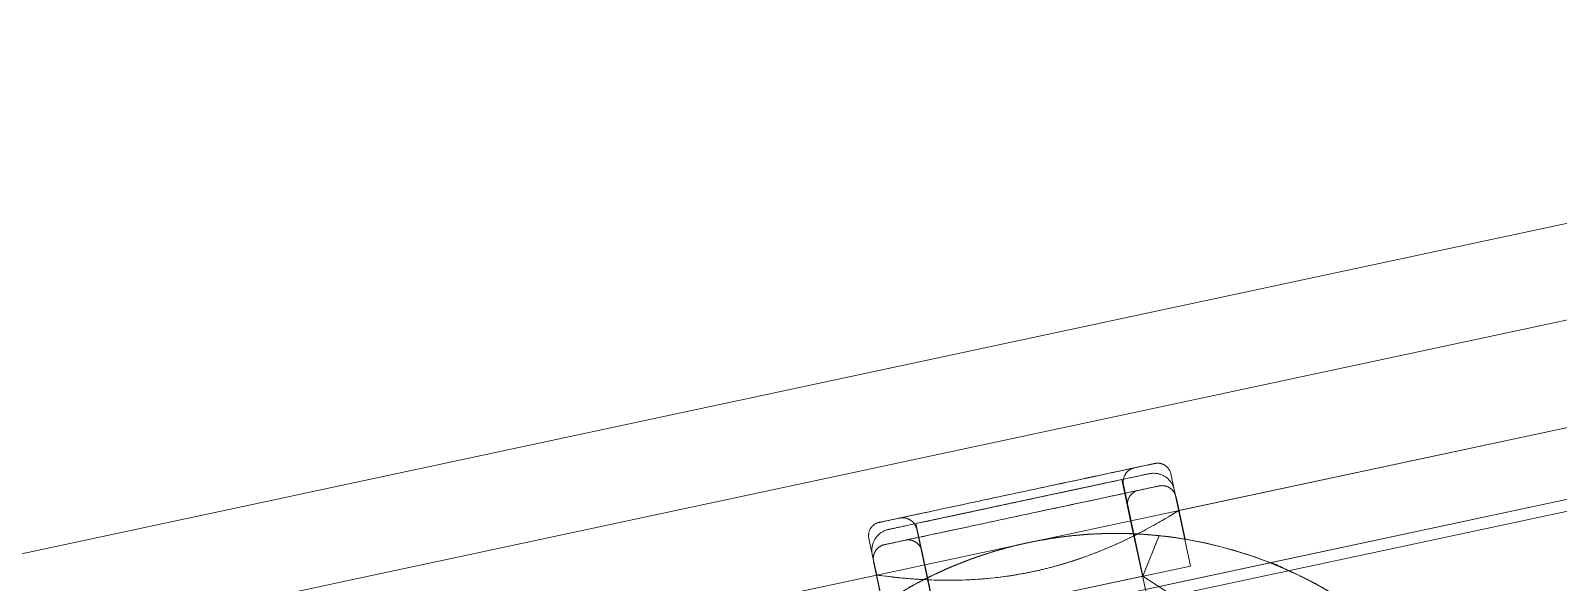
# Model space of a CAD drawing. Header units: metres. Extents: x 1753726 to 1755216, y 5920592 to 5921703.
# Drawn here: x 1754606.5206 to 1754606.6295, y 5921261.7801 to 5921261.8195 of the extents above; entities that cross this region are included whole.
import ezdxf

# ---------------------------------------------------------------- set-up
doc = ezdxf.new("R2010")
doc.units = ezdxf.units.M
for name, color, linetype, lineweight in [('A-FLOR-____-OTLN', 9, 'Continuous', 9), ('A-FLOR-HRAL-OTLN', 2, 'Continuous', 9), ('A-WALL-____-OTLN', 2, 'Continuous', 9), ('S-BEAM-____-OTLN', 7, 'Continuous', 9), ('S-FNDN-____-OTLN', 7, 'Continuous', 9)]:
    doc.layers.add(name, color=color, linetype=linetype, lineweight=lineweight)

# ---------------------------------------------------------------- blocks, each defined once
blk = doc.blocks.new('308492-ARUP-STTW-MOD-0400_rvt-1-X-ARUP-GL-HERNE_BAY_ALIGNMENT')
at = {"layer": 'A-FLOR-____-OTLN'}
blk.add_arc((1754604.81699, 5921261.34137), 3.35, 0, 180, dxfattribs=at)
blk.add_arc((1754604.81699, 5921261.34137), 3.35, 0, 180, dxfattribs=at)
at = {"layer": 'S-BEAM-____-OTLN'}
for radius in [3.38, 3.38, 3.08, 3.08]:
    blk.add_arc((1754604.81699, 5921261.34137), radius, 0, 180, dxfattribs=at)
at = {"layer": 'S-FNDN-____-OTLN'}
for radius, start, end in [(4.2, 8.24932, 188.24932), (4.2, 8.24932, 188.24932), (3.2, 8.24932, 188.24932), (3.2, 8.24932, 188.24932), (4.2, 188.24932, 8.24932), (4.2, 188.24932, 8.24932), (3.2, 188.24932, 8.24932), (3.2, 188.24932, 8.24932)]:
    blk.add_arc((1754604.81699, 5921261.34137), radius, start, end, dxfattribs=at)
blk = doc.blocks.new('MH04 BENCHING - MH04 BENCHING-4536281-X-ARUP-GL-HERNE_BAY_ALIGNMENT')
at = {"layer": 'A-FLOR-____-OTLN'}
blk.add_arc((170.13221, 144.83201), 2.25, 0, 180, dxfattribs=at)
blk.add_open_spline([(171.87555, 146.25442), (171.87829, 146.25107), (171.88436, 146.24358), (171.89896, 146.22533), (171.92142, 146.19656), (171.954, 146.1529), (172.0033, 146.08302), (172.07287, 145.97476), (172.1506, 145.83087), (172.21559, 145.6857), (172.26672, 145.54878), (172.30292, 145.42786), (172.32715, 145.32868), (172.33758, 145.27867), (172.34236, 145.25358)], degree=3, knots=[0, 0, 0, 0, 0.037037, 0.074074, 0.148148, 0.222222, 0.296296, 0.444444, 0.592593, 0.694444, 0.796296, 0.898148, 0.949074, 1, 1, 1, 1], dxfattribs=at)
blk = doc.blocks.new('Railing - CB10-TopMount-4761680-X-ARUP-GL-HERNE_BAY_ALIGNMENT')
at = {"layer": 'A-FLOR-HRAL-OTLN'}
for p, q in [((0.0375, -0.063), (0.0375, 0.063)), ((0.0375, 0.063), (0.0375, -0.063)), ((0.03, 0.011), (0.03, 0.0515)), ((0.03, -0.04199), (0.03, 0.04199)), ((0.03267, 0.011), (0.02595, 0.011)), ((0.03267, 0.011), (0.02595, 0.011)), ((0.03098, 0.01102), (0.02791, 0.01102)), ((0.0315, 0.011), (0.03, 0.011)), ((0.02905, 0.0075), (0.02385, 0.0075)), ((0.03, 0.0075), (0.025, 0.0075)), ((0.0326, 0.00753), (0.02595, 0.00753)), ((0.0326, 0.00753), (0.02595, 0.00753)), ((0.03101, 0.0075), (0.02905, 0.0075)), ((0.033, 0.0075), (0.03, 0.0075)), ((0.033, -0.0075), (0.033, 0.0075)), ((0.033, -0.0075), (0.033, 0.0075)), ((0.025, 0), (0.025, -0.01658)), ((0.02595, 0), (0.02595, -0.00753)), ((0.02595, 0), (0.02595, -0.011)), ((0.02595, 0), (0.02595, -0.00753)), ((0.02595, 0), (0.02595, -0.011)), ((0.02595, 0), (0.02595, -0.00752)), ((0.02595, 0), (0.02595, -0.00752)), ((0.02263, -0.01084), (0.02595, -0.00752)), ((0.02263, -0.01084), (0.02595, -0.00752)), ((0.02385, -0.0075), (0.02905, -0.0075)), ((0.025, -0.0075), (0.03, -0.0075)), ((0.025, -0.055), (0.025, -0.0075)), ((0.02595, -0.00752), (0.02854, -0.00927)), ((0.02595, -0.00752), (0.02854, -0.00927)), ((0.02595, -0.00753), (0.0326, -0.00753)), ((0.02595, -0.00753), (0.0326, -0.00753)), ((0.02905, -0.0075), (0.03101, -0.0075)), ((0.03, -0.0075), (0.033, -0.0075)), ((0.02595, -0.011), (0.03267, -0.011)), ((0.02595, -0.011), (0.03267, -0.011)), ((0.02791, -0.01102), (0.03098, -0.01102)), ((0.03, -0.0515), (0.03, -0.011)), ((0.03, -0.011), (0.0315, -0.011)), ((0.025, -0.04199), (0.025, -0.01658))]:
    blk.add_line(p, q, dxfattribs=at)
at = {"layer": 'A-FLOR-HRAL-OTLN', "flags": 128}
for points in [[(0.02234, -0.02002), (0.02312, -0.01911), (0.02387, -0.01817), (0.02458, -0.01721), (0.02524, -0.01621), (0.02587, -0.01519), (0.02646, -0.01414), (0.027, -0.01307), (0.0275, -0.01198), (0.02796, -0.01087), (0.02837, -0.00974), (0.02874, -0.0086), (0.02906, -0.00745), (0.02934, -0.00628), (0.02956, -0.0051), (0.02974, -0.00391), (0.02988, -0.00272), (0.02996, -0.00152), (0.03, -0.00032), (0.02999, 0.00088), (0.02993, 0.00207), (0.02982, 0.00327), (0.02967, 0.00446), (0.02946, 0.00564), (0.02922, 0.00682), (0.02892, 0.00798), (0.02858, 0.00913)], [(0.02234, -0.02002), (0.02312, -0.01911), (0.02387, -0.01817), (0.02458, -0.01721), (0.02524, -0.01621), (0.02587, -0.01519), (0.02646, -0.01414), (0.027, -0.01307), (0.0275, -0.01198), (0.02796, -0.01087), (0.02837, -0.00974), (0.02874, -0.0086), (0.02906, -0.00745), (0.02934, -0.00628), (0.02956, -0.0051), (0.02974, -0.00391), (0.02988, -0.00272), (0.02996, -0.00152), (0.03, -0.00032), (0.02999, 0.00088), (0.02993, 0.00207), (0.02982, 0.00327), (0.02967, 0.00446), (0.02946, 0.00564), (0.02922, 0.00682), (0.02892, 0.00798), (0.02858, 0.00913)], [(0.02874, 0.0086), (0.02906, 0.00745), (0.02934, 0.00628), (0.02956, 0.0051), (0.02974, 0.00391), (0.02988, 0.00272), (0.02996, 0.00152), (0.03, 0.00032), (0.02999, -0.00088), (0.02993, -0.00207), (0.02982, -0.00327), (0.02967, -0.00446), (0.02946, -0.00564), (0.02922, -0.00682), (0.02892, -0.00798), (0.02858, -0.00913), (0.02819, -0.01026), (0.02776, -0.01138), (0.02728, -0.01248), (0.02676, -0.01357), (0.02619, -0.01462), (0.02559, -0.01566), (0.02494, -0.01667), (0.02425, -0.01766), (0.02353, -0.01861), (0.02277, -0.01954)], [(0.03098, 0.01102), (0.03102, 0.01102), (0.03106, 0.01101), (0.0311, 0.01101), (0.03114, 0.011), (0.03118, 0.011), (0.03122, 0.01099), (0.03126, 0.01098), (0.0313, 0.01096), (0.03134, 0.01095), (0.03138, 0.01094), (0.03141, 0.01092), (0.03145, 0.0109), (0.03149, 0.01088), (0.03152, 0.01086), (0.03156, 0.01084), (0.03159, 0.01081), (0.03162, 0.01079), (0.03165, 0.01076), (0.03168, 0.01074), (0.03171, 0.01071), (0.03174, 0.01068), (0.03177, 0.01065), (0.03179, 0.01061), (0.03182, 0.01058), (0.03184, 0.01055), (0.03186, 0.01051), (0.03188, 0.01048), (0.0319, 0.01044), (0.03192, 0.0104), (0.03193, 0.01037), (0.03194, 0.01033), (0.03196, 0.01029), (0.03197, 0.01025), (0.03198, 0.01021), (0.03199, 0.01017), (0.03199, 0.01013), (0.032, 0.01009), (0.032, 0.01005), (0.032, 0.01001)], [(0.0315, 0.011), (0.03156, 0.011), (0.03162, 0.011), (0.03168, 0.01099), (0.03174, 0.01098), (0.0318, 0.01097), (0.03185, 0.01096), (0.03191, 0.01094), (0.03197, 0.01092), (0.03203, 0.0109), (0.03208, 0.01088), (0.03214, 0.01086), (0.03219, 0.01083), (0.03224, 0.0108), (0.03229, 0.01077), (0.03234, 0.01074), (0.03239, 0.0107), (0.03244, 0.01067), (0.03249, 0.01063), (0.03253, 0.01059), (0.03257, 0.01055), (0.03261, 0.0105), (0.03265, 0.01046), (0.03269, 0.01041), (0.03272, 0.01036), (0.03276, 0.01031), (0.03279, 0.01026), (0.03282, 0.01021), (0.03285, 0.01016), (0.03287, 0.0101), (0.03289, 0.01005), (0.03291, 0.00999), (0.03293, 0.00993), (0.03295, 0.00988), (0.03296, 0.00982), (0.03297, 0.00976), (0.03298, 0.0097), (0.03299, 0.00964), (0.03299, 0.00958), (0.033, 0.00952), (0.033, 0.0095)], [(0.03267, 0.011), (0.03271, 0.011), (0.03275, 0.011), (0.03279, 0.01099), (0.03282, 0.01099), (0.03286, 0.01098), (0.0329, 0.01097), (0.03294, 0.01096), (0.03297, 0.01095), (0.03301, 0.01094), (0.03305, 0.01092), (0.03308, 0.01091), (0.03312, 0.01089), (0.03315, 0.01087), (0.03318, 0.01085), (0.03321, 0.01083), (0.03325, 0.01081), (0.03328, 0.01079), (0.03331, 0.01076), (0.03333, 0.01073), (0.03336, 0.01071), (0.03339, 0.01068), (0.03341, 0.01065), (0.03344, 0.01062), (0.03346, 0.01059), (0.03348, 0.01056), (0.0335, 0.01052), (0.03352, 0.01049), (0.03354, 0.01046), (0.03355, 0.01042), (0.03357, 0.01039), (0.03358, 0.01035), (0.03359, 0.01031), (0.0336, 0.01028), (0.03361, 0.01024), (0.03362, 0.0102), (0.03363, 0.01016), (0.03363, 0.01012), (0.03363, 0.01009), (0.03363, 0.01005)], [(0.03267, 0.011), (0.03271, 0.011), (0.03275, 0.011), (0.03279, 0.01099), (0.03282, 0.01099), (0.03286, 0.01098), (0.0329, 0.01097), (0.03294, 0.01096), (0.03297, 0.01095), (0.03301, 0.01094), (0.03305, 0.01092), (0.03308, 0.01091), (0.03312, 0.01089), (0.03315, 0.01087), (0.03318, 0.01085), (0.03321, 0.01083), (0.03325, 0.01081), (0.03328, 0.01079), (0.03331, 0.01076), (0.03333, 0.01073), (0.03336, 0.01071), (0.03339, 0.01068), (0.03341, 0.01065), (0.03344, 0.01062), (0.03346, 0.01059), (0.03348, 0.01056), (0.0335, 0.01052), (0.03352, 0.01049), (0.03354, 0.01046), (0.03355, 0.01042), (0.03357, 0.01039), (0.03358, 0.01035), (0.03359, 0.01031), (0.0336, 0.01028), (0.03361, 0.01024), (0.03362, 0.0102), (0.03363, 0.01016), (0.03363, 0.01012), (0.03363, 0.01009), (0.03363, 0.01005)], [(0.032, 0.00999), (0.032, 0.00996), (0.032, 0.00992), (0.032, 0.00987), (0.032, 0.0098), (0.032, 0.00971), (0.032, 0.00961), (0.032, 0.00949), (0.032, 0.00935), (0.032, 0.00921), (0.032, 0.00904), (0.032, 0.00887), (0.032, 0.00867), (0.032, 0.00847), (0.032, 0.00825), (0.032, 0.00802), (0.032, 0.00777), (0.032, 0.00751), (0.032, 0.00725), (0.032, 0.00696), (0.032, 0.00667), (0.032, 0.00637), (0.032, 0.00606), (0.032, 0.00573), (0.032, 0.0054), (0.032, 0.00506), (0.032, 0.00471), (0.032, 0.00435), (0.032, 0.00399), (0.032, 0.00362), (0.032, 0.00325), (0.032, 0.00287), (0.032, 0.00248), (0.032, 0.00209), (0.032, 0.0017), (0.032, 0.0013), (0.032, 0.00091), (0.032, 0.00051), (0.032, 0.00011), (0.032, 0)], [(0.032, 0), (0.032, 0.0004), (0.032, 0.0008), (0.032, 0.0012), (0.032, 0.00159), (0.032, 0.00199), (0.032, 0.00238), (0.032, 0.00276), (0.032, 0.00314), (0.032, 0.00352), (0.032, 0.00389), (0.032, 0.00426), (0.032, 0.00462), (0.032, 0.00497), (0.032, 0.00531), (0.032, 0.00564), (0.032, 0.00597), (0.032, 0.00629), (0.032, 0.00659), (0.032, 0.00689), (0.032, 0.00717), (0.032, 0.00744), (0.032, 0.0077), (0.032, 0.00795), (0.032, 0.00819), (0.032, 0.00841), (0.032, 0.00862), (0.032, 0.00882), (0.032, 0.009), (0.032, 0.00916), (0.032, 0.00932), (0.032, 0.00945), (0.032, 0.00958), (0.032, 0.00968), (0.032, 0.00977), (0.032, 0.00985), (0.032, 0.00991), (0.032, 0.00995), (0.032, 0.00998), (0.032, 0.00999)], [(0.03363, 0), (0.03363, 0.0004), (0.03363, 0.0008), (0.03363, 0.0012), (0.03363, 0.0016), (0.03363, 0.00199), (0.03363, 0.00239), (0.03363, 0.00277), (0.03363, 0.00316), (0.03363, 0.00354), (0.03363, 0.00391), (0.03363, 0.00427), (0.03363, 0.00463), (0.03363, 0.00499), (0.03363, 0.00533), (0.03363, 0.00567), (0.03363, 0.00599), (0.03363, 0.00631), (0.03363, 0.00662), (0.03363, 0.00691), (0.03363, 0.0072), (0.03363, 0.00747), (0.03363, 0.00774), (0.03363, 0.00799), (0.03363, 0.00822), (0.03363, 0.00845), (0.03363, 0.00866), (0.03363, 0.00885), (0.03363, 0.00903), (0.03363, 0.0092), (0.03363, 0.00935), (0.03363, 0.00949), (0.03363, 0.00962), (0.03363, 0.00972), (0.03363, 0.00981), (0.03363, 0.00989), (0.03363, 0.00995), (0.03363, 0.01), (0.03363, 0.01002), (0.03363, 0.01004)], [(0.03363, 0), (0.03363, 0.0004), (0.03363, 0.0008), (0.03363, 0.0012), (0.03363, 0.0016), (0.03363, 0.00199), (0.03363, 0.00239), (0.03363, 0.00277), (0.03363, 0.00316), (0.03363, 0.00354), (0.03363, 0.00391), (0.03363, 0.00427), (0.03363, 0.00463), (0.03363, 0.00499), (0.03363, 0.00533), (0.03363, 0.00567), (0.03363, 0.00599), (0.03363, 0.00631), (0.03363, 0.00662), (0.03363, 0.00691), (0.03363, 0.0072), (0.03363, 0.00747), (0.03363, 0.00774), (0.03363, 0.00799), (0.03363, 0.00822), (0.03363, 0.00845), (0.03363, 0.00866), (0.03363, 0.00885), (0.03363, 0.00903), (0.03363, 0.0092), (0.03363, 0.00935), (0.03363, 0.00949), (0.03363, 0.00962), (0.03363, 0.00972), (0.03363, 0.00981), (0.03363, 0.00989), (0.03363, 0.00995), (0.03363, 0.01), (0.03363, 0.01002), (0.03363, 0.01004)], [(0.03363, 0.01003), (0.03363, 0.01), (0.03363, 0.00996), (0.03363, 0.00991), (0.03363, 0.00984), (0.03363, 0.00975), (0.03363, 0.00965), (0.03363, 0.00953), (0.03363, 0.00939), (0.03363, 0.00924), (0.03363, 0.00908), (0.03363, 0.0089), (0.03363, 0.00871), (0.03363, 0.0085), (0.03363, 0.00828), (0.03363, 0.00805), (0.03363, 0.0078), (0.03363, 0.00755), (0.03363, 0.00727), (0.03363, 0.00699), (0.03363, 0.0067), (0.03363, 0.00639), (0.03363, 0.00608), (0.03363, 0.00576), (0.03363, 0.00542), (0.03363, 0.00508), (0.03363, 0.00473), (0.03363, 0.00437), (0.03363, 0.00401), (0.03363, 0.00364), (0.03363, 0.00326), (0.03363, 0.00288), (0.03363, 0.00249), (0.03363, 0.0021), (0.03363, 0.00171), (0.03363, 0.00131), (0.03363, 0.00091), (0.03363, 0.00051), (0.03363, 0.00011), (0.03363, 0)], [(0.03363, 0.01003), (0.03363, 0.01), (0.03363, 0.00996), (0.03363, 0.00991), (0.03363, 0.00984), (0.03363, 0.00975), (0.03363, 0.00965), (0.03363, 0.00953), (0.03363, 0.00939), (0.03363, 0.00924), (0.03363, 0.00908), (0.03363, 0.0089), (0.03363, 0.00871), (0.03363, 0.0085), (0.03363, 0.00828), (0.03363, 0.00805), (0.03363, 0.0078), (0.03363, 0.00755), (0.03363, 0.00727), (0.03363, 0.00699), (0.03363, 0.0067), (0.03363, 0.00639), (0.03363, 0.00608), (0.03363, 0.00576), (0.03363, 0.00542), (0.03363, 0.00508), (0.03363, 0.00473), (0.03363, 0.00437), (0.03363, 0.00401), (0.03363, 0.00364), (0.03363, 0.00326), (0.03363, 0.00288), (0.03363, 0.00249), (0.03363, 0.0021), (0.03363, 0.00171), (0.03363, 0.00131), (0.03363, 0.00091), (0.03363, 0.00051), (0.03363, 0.00011), (0.03363, 0)], [(0.033, 0.0095), (0.033, 0.00947), (0.033, 0.00944), (0.033, 0.00938), (0.033, 0.00931), (0.033, 0.00923), (0.033, 0.00913), (0.033, 0.00902), (0.033, 0.00889), (0.033, 0.00875), (0.033, 0.0086), (0.033, 0.00843), (0.033, 0.00825), (0.033, 0.00805), (0.033, 0.00784), (0.033, 0.00762), (0.033, 0.00739), (0.033, 0.00715), (0.033, 0.00689), (0.033, 0.00662), (0.033, 0.00634), (0.033, 0.00606), (0.033, 0.00576), (0.033, 0.00545), (0.033, 0.00514), (0.033, 0.00481), (0.033, 0.00448), (0.033, 0.00414), (0.033, 0.0038), (0.033, 0.00344), (0.033, 0.00309), (0.033, 0.00272), (0.033, 0.00236), (0.033, 0.00199), (0.033, 0.00162), (0.033, 0.00124), (0.033, 0.00086), (0.033, 0.00048), (0.033, 0.0001), (0.033, -0.00028), (0.033, -0.00066), (0.033, -0.00104), (0.033, -0.00141), (0.033, -0.00179), (0.033, -0.00216), (0.033, -0.00253), (0.033, -0.00289), (0.033, -0.00325), (0.033, -0.00361), (0.033, -0.00396), (0.033, -0.0043), (0.033, -0.00463), (0.033, -0.00496), (0.033, -0.00528), (0.033, -0.00559), (0.033, -0.0059), (0.033, -0.00619), (0.033, -0.00647), (0.033, -0.00675), (0.033, -0.00701), (0.033, -0.00726), (0.033, -0.0075), (0.033, -0.00773), (0.033, -0.00794), (0.033, -0.00814), (0.033, -0.00833), (0.033, -0.00851), (0.033, -0.00867), (0.033, -0.00882), (0.033, -0.00895), (0.033, -0.00908), (0.033, -0.00918), (0.033, -0.00927), (0.033, -0.00935), (0.033, -0.00941), (0.033, -0.00945), (0.033, -0.00949), (0.033, -0.0095)], [(0.033, -0.0095), (0.033, -0.00947), (0.033, -0.00944), (0.033, -0.00938), (0.033, -0.00931), (0.033, -0.00923), (0.033, -0.00913), (0.033, -0.00902), (0.033, -0.00889), (0.033, -0.00875), (0.033, -0.0086), (0.033, -0.00843), (0.033, -0.00825), (0.033, -0.00805), (0.033, -0.00784), (0.033, -0.00762), (0.033, -0.00739), (0.033, -0.00715), (0.033, -0.00689), (0.033, -0.00662), (0.033, -0.00634), (0.033, -0.00606), (0.033, -0.00576), (0.033, -0.00545), (0.033, -0.00514), (0.033, -0.00481), (0.033, -0.00448), (0.033, -0.00414), (0.033, -0.0038), (0.033, -0.00344), (0.033, -0.00309), (0.033, -0.00272), (0.033, -0.00236), (0.033, -0.00199), (0.033, -0.00162), (0.033, -0.00124), (0.033, -0.00086), (0.033, -0.00048), (0.033, -0.0001), (0.033, 0.00028), (0.033, 0.00066), (0.033, 0.00104), (0.033, 0.00141), (0.033, 0.00179), (0.033, 0.00216), (0.033, 0.00253), (0.033, 0.00289), (0.033, 0.00325), (0.033, 0.00361), (0.033, 0.00396), (0.033, 0.0043), (0.033, 0.00463), (0.033, 0.00496), (0.033, 0.00528), (0.033, 0.00559), (0.033, 0.0059), (0.033, 0.00619), (0.033, 0.00647), (0.033, 0.00675), (0.033, 0.00701), (0.033, 0.00726), (0.033, 0.0075), (0.033, 0.00773), (0.033, 0.00794), (0.033, 0.00814), (0.033, 0.00833), (0.033, 0.00851), (0.033, 0.00867), (0.033, 0.00882), (0.033, 0.00895), (0.033, 0.00908), (0.033, 0.00918), (0.033, 0.00927), (0.033, 0.00935), (0.033, 0.00941), (0.033, 0.00945), (0.033, 0.00949), (0.033, 0.0095)], [(0.032, 0.00849), (0.032, 0.00845), (0.032, 0.00842), (0.03199, 0.00838), (0.03199, 0.00834), (0.03198, 0.0083), (0.03197, 0.00826), (0.03196, 0.00822), (0.03195, 0.00818), (0.03194, 0.00814), (0.03192, 0.00811), (0.03191, 0.00807), (0.03189, 0.00804), (0.03187, 0.008), (0.03185, 0.00797), (0.03183, 0.00793), (0.0318, 0.0079), (0.03178, 0.00787), (0.03175, 0.00784), (0.03173, 0.00781), (0.0317, 0.00778), (0.03167, 0.00775), (0.03164, 0.00773), (0.03161, 0.0077), (0.03158, 0.00768), (0.03154, 0.00766), (0.03151, 0.00764), (0.03147, 0.00762), (0.03144, 0.0076), (0.0314, 0.00758), (0.03137, 0.00757), (0.03133, 0.00755), (0.03129, 0.00754), (0.03125, 0.00753), (0.03121, 0.00752), (0.03117, 0.00751), (0.03114, 0.00751), (0.0311, 0.0075), (0.03106, 0.0075), (0.03102, 0.0075)], [(0.03363, 0.00857), (0.03363, 0.00853), (0.03363, 0.00849), (0.03363, 0.00844), (0.03362, 0.0084), (0.03361, 0.00836), (0.0336, 0.00832), (0.03359, 0.00828), (0.03358, 0.00824), (0.03357, 0.0082), (0.03355, 0.00816), (0.03354, 0.00813), (0.03352, 0.00809), (0.0335, 0.00805), (0.03348, 0.00802), (0.03345, 0.00798), (0.03343, 0.00795), (0.0334, 0.00792), (0.03338, 0.00789), (0.03335, 0.00786), (0.03332, 0.00783), (0.03329, 0.0078), (0.03326, 0.00777), (0.03323, 0.00774), (0.03319, 0.00772), (0.03316, 0.0077), (0.03312, 0.00768), (0.03309, 0.00766), (0.03305, 0.00764), (0.03301, 0.00762), (0.03297, 0.0076), (0.03294, 0.00759), (0.0329, 0.00758), (0.03286, 0.00757), (0.03282, 0.00756), (0.03277, 0.00755), (0.03273, 0.00754), (0.03269, 0.00754), (0.03265, 0.00753), (0.03261, 0.00753)], [(0.03363, 0.00857), (0.03363, 0.00853), (0.03363, 0.00849), (0.03363, 0.00844), (0.03362, 0.0084), (0.03361, 0.00836), (0.0336, 0.00832), (0.03359, 0.00828), (0.03358, 0.00824), (0.03357, 0.0082), (0.03355, 0.00816), (0.03354, 0.00813), (0.03352, 0.00809), (0.0335, 0.00805), (0.03348, 0.00802), (0.03345, 0.00798), (0.03343, 0.00795), (0.0334, 0.00792), (0.03338, 0.00789), (0.03335, 0.00786), (0.03332, 0.00783), (0.03329, 0.0078), (0.03326, 0.00777), (0.03323, 0.00774), (0.03319, 0.00772), (0.03316, 0.0077), (0.03312, 0.00768), (0.03309, 0.00766), (0.03305, 0.00764), (0.03301, 0.00762), (0.03297, 0.0076), (0.03294, 0.00759), (0.0329, 0.00758), (0.03286, 0.00757), (0.03282, 0.00756), (0.03277, 0.00755), (0.03273, 0.00754), (0.03269, 0.00754), (0.03265, 0.00753), (0.03261, 0.00753)], [(0.032, -0.00999), (0.032, -0.00996), (0.032, -0.00992), (0.032, -0.00987), (0.032, -0.0098), (0.032, -0.00971), (0.032, -0.00961), (0.032, -0.00949), (0.032, -0.00935), (0.032, -0.00921), (0.032, -0.00904), (0.032, -0.00887), (0.032, -0.00867), (0.032, -0.00847), (0.032, -0.00825), (0.032, -0.00802), (0.032, -0.00777), (0.032, -0.00751), (0.032, -0.00725), (0.032, -0.00696), (0.032, -0.00667), (0.032, -0.00637), (0.032, -0.00606), (0.032, -0.00573), (0.032, -0.0054), (0.032, -0.00506), (0.032, -0.00471), (0.032, -0.00435), (0.032, -0.00399), (0.032, -0.00362), (0.032, -0.00325), (0.032, -0.00287), (0.032, -0.00248), (0.032, -0.00209), (0.032, -0.0017), (0.032, -0.0013), (0.032, -0.00091), (0.032, -0.00051), (0.032, -0.00011), (0.032, 0)], [(0.032, 0), (0.032, -0.0004), (0.032, -0.0008), (0.032, -0.0012), (0.032, -0.00159), (0.032, -0.00199), (0.032, -0.00238), (0.032, -0.00276), (0.032, -0.00314), (0.032, -0.00352), (0.032, -0.00389), (0.032, -0.00426), (0.032, -0.00462), (0.032, -0.00497), (0.032, -0.00531), (0.032, -0.00564), (0.032, -0.00597), (0.032, -0.00629), (0.032, -0.00659), (0.032, -0.00689), (0.032, -0.00717), (0.032, -0.00744), (0.032, -0.0077), (0.032, -0.00795), (0.032, -0.00819), (0.032, -0.00841), (0.032, -0.00862), (0.032, -0.00882), (0.032, -0.009), (0.032, -0.00916), (0.032, -0.00932), (0.032, -0.00945), (0.032, -0.00958), (0.032, -0.00968), (0.032, -0.00977), (0.032, -0.00985), (0.032, -0.00991), (0.032, -0.00995), (0.032, -0.00998), (0.032, -0.00999)], [(0.03363, -0.01003), (0.03363, -0.01), (0.03363, -0.00996), (0.03363, -0.00991), (0.03363, -0.00984), (0.03363, -0.00975), (0.03363, -0.00965), (0.03363, -0.00953), (0.03363, -0.00939), (0.03363, -0.00924), (0.03363, -0.00908), (0.03363, -0.0089), (0.03363, -0.00871), (0.03363, -0.0085), (0.03363, -0.00828), (0.03363, -0.00805), (0.03363, -0.0078), (0.03363, -0.00755), (0.03363, -0.00727), (0.03363, -0.00699), (0.03363, -0.0067), (0.03363, -0.00639), (0.03363, -0.00608), (0.03363, -0.00576), (0.03363, -0.00542), (0.03363, -0.00508), (0.03363, -0.00473), (0.03363, -0.00437), (0.03363, -0.00401), (0.03363, -0.00364), (0.03363, -0.00326), (0.03363, -0.00288), (0.03363, -0.00249), (0.03363, -0.0021), (0.03363, -0.00171), (0.03363, -0.00131), (0.03363, -0.00091), (0.03363, -0.00051), (0.03363, -0.00011), (0.03363, 0)], [(0.03363, 0), (0.03363, -0.0004), (0.03363, -0.0008), (0.03363, -0.0012), (0.03363, -0.0016), (0.03363, -0.00199), (0.03363, -0.00239), (0.03363, -0.00277), (0.03363, -0.00316), (0.03363, -0.00354), (0.03363, -0.00391), (0.03363, -0.00427), (0.03363, -0.00463), (0.03363, -0.00499), (0.03363, -0.00533), (0.03363, -0.00567), (0.03363, -0.00599), (0.03363, -0.00631), (0.03363, -0.00662), (0.03363, -0.00691), (0.03363, -0.0072), (0.03363, -0.00747), (0.03363, -0.00774), (0.03363, -0.00799), (0.03363, -0.00822), (0.03363, -0.00845), (0.03363, -0.00866), (0.03363, -0.00885), (0.03363, -0.00903), (0.03363, -0.0092), (0.03363, -0.00935), (0.03363, -0.00949), (0.03363, -0.00962), (0.03363, -0.00972), (0.03363, -0.00981), (0.03363, -0.00989), (0.03363, -0.00995), (0.03363, -0.01), (0.03363, -0.01002), (0.03363, -0.01004)], [(0.03363, -0.01003), (0.03363, -0.01), (0.03363, -0.00996), (0.03363, -0.00991), (0.03363, -0.00984), (0.03363, -0.00975), (0.03363, -0.00965), (0.03363, -0.00953), (0.03363, -0.00939), (0.03363, -0.00924), (0.03363, -0.00908), (0.03363, -0.0089), (0.03363, -0.00871), (0.03363, -0.0085), (0.03363, -0.00828), (0.03363, -0.00805), (0.03363, -0.0078), (0.03363, -0.00755), (0.03363, -0.00727), (0.03363, -0.00699), (0.03363, -0.0067), (0.03363, -0.00639), (0.03363, -0.00608), (0.03363, -0.00576), (0.03363, -0.00542), (0.03363, -0.00508), (0.03363, -0.00473), (0.03363, -0.00437), (0.03363, -0.00401), (0.03363, -0.00364), (0.03363, -0.00326), (0.03363, -0.00288), (0.03363, -0.00249), (0.03363, -0.0021), (0.03363, -0.00171), (0.03363, -0.00131), (0.03363, -0.00091), (0.03363, -0.00051), (0.03363, -0.00011), (0.03363, 0)], [(0.03363, 0), (0.03363, -0.0004), (0.03363, -0.0008), (0.03363, -0.0012), (0.03363, -0.0016), (0.03363, -0.00199), (0.03363, -0.00239), (0.03363, -0.00277), (0.03363, -0.00316), (0.03363, -0.00354), (0.03363, -0.00391), (0.03363, -0.00427), (0.03363, -0.00463), (0.03363, -0.00499), (0.03363, -0.00533), (0.03363, -0.00567), (0.03363, -0.00599), (0.03363, -0.00631), (0.03363, -0.00662), (0.03363, -0.00691), (0.03363, -0.0072), (0.03363, -0.00747), (0.03363, -0.00774), (0.03363, -0.00799), (0.03363, -0.00822), (0.03363, -0.00845), (0.03363, -0.00866), (0.03363, -0.00885), (0.03363, -0.00903), (0.03363, -0.0092), (0.03363, -0.00935), (0.03363, -0.00949), (0.03363, -0.00962), (0.03363, -0.00972), (0.03363, -0.00981), (0.03363, -0.00989), (0.03363, -0.00995), (0.03363, -0.01), (0.03363, -0.01002), (0.03363, -0.01004)], [(0.03101, -0.0075), (0.03105, -0.0075), (0.03108, -0.0075), (0.03112, -0.00751), (0.03116, -0.00751), (0.0312, -0.00752), (0.03124, -0.00753), (0.03128, -0.00754), (0.03132, -0.00755), (0.03136, -0.00756), (0.03139, -0.00758), (0.03143, -0.00759), (0.03146, -0.00761), (0.0315, -0.00763), (0.03153, -0.00765), (0.03157, -0.00767), (0.0316, -0.0077), (0.03163, -0.00772), (0.03166, -0.00775), (0.03169, -0.00777), (0.03172, -0.0078), (0.03175, -0.00783), (0.03177, -0.00786), (0.0318, -0.00789), (0.03182, -0.00792), (0.03184, -0.00796), (0.03186, -0.00799), (0.03188, -0.00803), (0.0319, -0.00806), (0.03192, -0.0081), (0.03193, -0.00813), (0.03195, -0.00817), (0.03196, -0.00821), (0.03197, -0.00825), (0.03198, -0.00829), (0.03199, -0.00833), (0.03199, -0.00836), (0.032, -0.0084), (0.032, -0.00844), (0.032, -0.00848)], [(0.0326, -0.00753), (0.03264, -0.00753), (0.03268, -0.00754), (0.03272, -0.00754), (0.03276, -0.00755), (0.0328, -0.00755), (0.03284, -0.00756), (0.03288, -0.00757), (0.03292, -0.00759), (0.03296, -0.0076), (0.033, -0.00761), (0.03304, -0.00763), (0.03308, -0.00765), (0.03311, -0.00767), (0.03315, -0.00769), (0.03318, -0.00771), (0.03322, -0.00774), (0.03325, -0.00776), (0.03328, -0.00779), (0.03331, -0.00782), (0.03334, -0.00785), (0.03337, -0.00788), (0.0334, -0.00791), (0.03342, -0.00794), (0.03345, -0.00797), (0.03347, -0.00801), (0.03349, -0.00804), (0.03351, -0.00808), (0.03353, -0.00812), (0.03355, -0.00815), (0.03356, -0.00819), (0.03358, -0.00823), (0.03359, -0.00827), (0.0336, -0.00831), (0.03361, -0.00835), (0.03362, -0.00839), (0.03362, -0.00843), (0.03363, -0.00847), (0.03363, -0.00852), (0.03363, -0.00856)], [(0.0326, -0.00753), (0.03264, -0.00753), (0.03268, -0.00754), (0.03272, -0.00754), (0.03276, -0.00755), (0.0328, -0.00755), (0.03284, -0.00756), (0.03288, -0.00757), (0.03292, -0.00759), (0.03296, -0.0076), (0.033, -0.00761), (0.03304, -0.00763), (0.03308, -0.00765), (0.03311, -0.00767), (0.03315, -0.00769), (0.03318, -0.00771), (0.03322, -0.00774), (0.03325, -0.00776), (0.03328, -0.00779), (0.03331, -0.00782), (0.03334, -0.00785), (0.03337, -0.00788), (0.0334, -0.00791), (0.03342, -0.00794), (0.03345, -0.00797), (0.03347, -0.00801), (0.03349, -0.00804), (0.03351, -0.00808), (0.03353, -0.00812), (0.03355, -0.00815), (0.03356, -0.00819), (0.03358, -0.00823), (0.03359, -0.00827), (0.0336, -0.00831), (0.03361, -0.00835), (0.03362, -0.00839), (0.03362, -0.00843), (0.03363, -0.00847), (0.03363, -0.00852), (0.03363, -0.00856)], [(0.033, -0.0095), (0.03299, -0.00956), (0.03299, -0.00962), (0.03298, -0.00968), (0.03298, -0.00974), (0.03297, -0.0098), (0.03295, -0.00986), (0.03294, -0.00992), (0.03292, -0.00997), (0.0329, -0.01003), (0.03288, -0.01009), (0.03285, -0.01014), (0.03283, -0.01019), (0.0328, -0.01025), (0.03277, -0.0103), (0.03273, -0.01035), (0.0327, -0.0104), (0.03266, -0.01044), (0.03262, -0.01049), (0.03258, -0.01053), (0.03254, -0.01058), (0.0325, -0.01062), (0.03245, -0.01066), (0.03241, -0.01069), (0.03236, -0.01073), (0.03231, -0.01076), (0.03226, -0.01079), (0.0322, -0.01082), (0.03215, -0.01085), (0.0321, -0.01088), (0.03204, -0.0109), (0.03199, -0.01092), (0.03193, -0.01094), (0.03187, -0.01095), (0.03181, -0.01097), (0.03175, -0.01098), (0.03169, -0.01099), (0.03163, -0.01099), (0.03158, -0.011), (0.03152, -0.011), (0.0315, -0.011)], [(0.032, -0.01), (0.032, -0.01004), (0.032, -0.01008), (0.03199, -0.01012), (0.03199, -0.01016), (0.03198, -0.0102), (0.03197, -0.01024), (0.03196, -0.01028), (0.03195, -0.01032), (0.03193, -0.01036), (0.03192, -0.01039), (0.0319, -0.01043), (0.03188, -0.01047), (0.03187, -0.0105), (0.03184, -0.01054), (0.03182, -0.01057), (0.0318, -0.01061), (0.03177, -0.01064), (0.03175, -0.01067), (0.03172, -0.0107), (0.03169, -0.01073), (0.03166, -0.01076), (0.03163, -0.01078), (0.0316, -0.01081), (0.03156, -0.01083), (0.03153, -0.01085), (0.0315, -0.01088), (0.03146, -0.0109), (0.03142, -0.01091), (0.03139, -0.01093), (0.03135, -0.01095), (0.03131, -0.01096), (0.03127, -0.01097), (0.03123, -0.01098), (0.03119, -0.01099), (0.03115, -0.011), (0.03111, -0.01101), (0.03107, -0.01101), (0.03103, -0.01102), (0.03099, -0.01102)], [(0.03363, -0.01004), (0.03363, -0.01008), (0.03363, -0.01011), (0.03363, -0.01015), (0.03362, -0.01019), (0.03361, -0.01023), (0.03361, -0.01027), (0.0336, -0.0103), (0.03358, -0.01034), (0.03357, -0.01038), (0.03356, -0.01041), (0.03354, -0.01045), (0.03352, -0.01048), (0.03351, -0.01052), (0.03349, -0.01055), (0.03347, -0.01058), (0.03344, -0.01061), (0.03342, -0.01064), (0.03339, -0.01067), (0.03337, -0.0107), (0.03334, -0.01073), (0.03331, -0.01075), (0.03328, -0.01078), (0.03325, -0.0108), (0.03322, -0.01083), (0.03319, -0.01085), (0.03316, -0.01087), (0.03312, -0.01089), (0.03309, -0.0109), (0.03306, -0.01092), (0.03302, -0.01093), (0.03298, -0.01095), (0.03295, -0.01096), (0.03291, -0.01097), (0.03287, -0.01098), (0.03283, -0.01099), (0.0328, -0.01099), (0.03276, -0.011), (0.03272, -0.011), (0.03268, -0.011)], [(0.03363, -0.01004), (0.03363, -0.01008), (0.03363, -0.01011), (0.03363, -0.01015), (0.03362, -0.01019), (0.03361, -0.01023), (0.03361, -0.01027), (0.0336, -0.0103), (0.03358, -0.01034), (0.03357, -0.01038), (0.03356, -0.01041), (0.03354, -0.01045), (0.03352, -0.01048), (0.03351, -0.01052), (0.03349, -0.01055), (0.03347, -0.01058), (0.03344, -0.01061), (0.03342, -0.01064), (0.03339, -0.01067), (0.03337, -0.0107), (0.03334, -0.01073), (0.03331, -0.01075), (0.03328, -0.01078), (0.03325, -0.0108), (0.03322, -0.01083), (0.03319, -0.01085), (0.03316, -0.01087), (0.03312, -0.01089), (0.03309, -0.0109), (0.03306, -0.01092), (0.03302, -0.01093), (0.03298, -0.01095), (0.03295, -0.01096), (0.03291, -0.01097), (0.03287, -0.01098), (0.03283, -0.01099), (0.0328, -0.01099), (0.03276, -0.011), (0.03272, -0.011), (0.03268, -0.011)]]:
    blk.add_lwpolyline(points, dxfattribs=at)
at = {"layer": 'A-FLOR-HRAL-OTLN'}
for major_axis, start_param, end_param in [((0, 0.025), 3.141593, 4.712389), ((-0.00299, 0.02985), 3.041736, 4.026847)]:
    blk.add_ellipse((0, 0), major_axis=major_axis, ratio=1, start_param=start_param, end_param=end_param, dxfattribs=at)
for points, knots in [([(0.03, 0), (0.03, 0.00194), (0.02963, 0.00577), (0.02823, 0.01051), (0.02672, 0.01371), (0.0257, 0.01551), (0.02486, 0.01682), (0.02393, 0.0181), (0.02293, 0.01937), (0.02184, 0.0206), (0.02066, 0.02178), (0.01939, 0.02291), (0.01803, 0.024), (0.01658, 0.02504), (0.01504, 0.02598), (0.01341, 0.02684), (0.01169, 0.02765), (0.00988, 0.02836), (0.00802, 0.02893), (0.00609, 0.02938), (0.00345, 0.02982), (0.00139, 0.02997), (0, 0.03)], [0, 0, 0, 0, 0.142857, 0.285714, 0.357143, 0.392857, 0.428571, 0.464286, 0.5, 0.535714, 0.571429, 0.607143, 0.642857, 0.678571, 0.714286, 0.75, 0.785714, 0.821429, 0.857143, 0.892857, 0.928571, 1, 1, 1, 1]), ([(0.03, 0), (0.02999, 0.00065), (0.02994, 0.00194), (0.02981, 0.0035), (0.02964, 0.00468), (0.02949, 0.00553), (0.02935, 0.00621), (0.02923, 0.00672), (0.02915, 0.00709), (0.02907, 0.00745), (0.02895, 0.00791), (0.02879, 0.00845), (0.02864, 0.00893), (0.02852, 0.00928), (0.02845, 0.00953), (0.02837, 0.00976), (0.02828, 0.01005), (0.02811, 0.01048), (0.02795, 0.0109), (0.02789, 0.01107), (0.02795, 0.0109), (0.02811, 0.01048), (0.02828, 0.01005), (0.02837, 0.00976), (0.02845, 0.00953), (0.02852, 0.00928), (0.02864, 0.00893), (0.02879, 0.00844), (0.02895, 0.00791), (0.02907, 0.00745), (0.02915, 0.00709), (0.02923, 0.00672), (0.02935, 0.0062), (0.02949, 0.00553), (0.02964, 0.00468), (0.02981, 0.0035), (0.02994, 0.00194), (0.02999, 0.00065), (0.03, 0)], [0, 0, 0, 0, 0.055556, 0.111111, 0.138889, 0.166667, 0.194444, 0.208333, 0.222222, 0.236111, 0.25, 0.277778, 0.305556, 0.319444, 0.333333, 0.347222, 0.361111, 0.388889, 0.444444, 0.5, 0.555556, 0.611111, 0.638889, 0.652778, 0.666667, 0.680556, 0.694444, 0.722222, 0.75, 0.763889, 0.777778, 0.791667, 0.805556, 0.833333, 0.861111, 0.888889, 0.944444, 1, 1, 1, 1]), ([(0.03, 0.011), (0.03, 0.01098), (0.02983, 0.01055), (0.02928, 0.00891), (0.02879, 0.00711), (0.02844, 0.00555), (0.02815, 0.0038), (0.02798, 0.00216), (0.02791, 0.00074), (0.02791, -0.0005), (0.02795, -0.0017), (0.02808, -0.00325), (0.02836, -0.00516), (0.02879, -0.00713), (0.02925, -0.00878), (0.02979, -0.01047), (0.03, -0.01098), (0.03, -0.011)], [0, 0, 0, 0, 0.111111, 0.222222, 0.277778, 0.333333, 0.388889, 0.444444, 0.479167, 0.513889, 0.548611, 0.583333, 0.652778, 0.722222, 0.791667, 0.861111, 1, 1, 1, 1]), ([(0.03, -0.011), (0.03, -0.01098), (0.02983, -0.01055), (0.02928, -0.00891), (0.02879, -0.00711), (0.02844, -0.00555), (0.02815, -0.0038), (0.02798, -0.00217), (0.02791, -0.00074), (0.02791, 0.00049), (0.02795, 0.0017), (0.02808, 0.00324), (0.02836, 0.00516), (0.02879, 0.00713), (0.02925, 0.00878), (0.02979, 0.01047), (0.03, 0.01098), (0.03, 0.011)], [0, 0, 0, 0, 0.111111, 0.222222, 0.277778, 0.333333, 0.388889, 0.444444, 0.479167, 0.513889, 0.548611, 0.583333, 0.652778, 0.722222, 0.791667, 0.861111, 1, 1, 1, 1]), ([(0.03, 0), (0.03, 0.0006), (0.02997, 0.00146), (0.02989, 0.00255), (0.02979, 0.0036), (0.02965, 0.0046), (0.02949, 0.00552), (0.02932, 0.00635), (0.02911, 0.00727), (0.0288, 0.00845), (0.02849, 0.00939), (0.02853, 0.00927), (0.02882, 0.00836), (0.02906, 0.00748), (0.02927, 0.00659), (0.02948, 0.0056), (0.02974, 0.00412), (0.02994, 0.00218), (0.03, 0.00075), (0.03, 0)], [0, 0, 0, 0, 0.055556, 0.083333, 0.111111, 0.166667, 0.194444, 0.222222, 0.277778, 0.333333, 0.444444, 0.583333, 0.652778, 0.722222, 0.756944, 0.791667, 0.861111, 0.930556, 1, 1, 1, 1]), ([(0.03, 0), (0.03, 0.0006), (0.02997, 0.00146), (0.02989, 0.00255), (0.02979, 0.0036), (0.02965, 0.0046), (0.02949, 0.00552), (0.02932, 0.00635), (0.02911, 0.00727), (0.0288, 0.00845), (0.02849, 0.00939), (0.02853, 0.00927), (0.02882, 0.00836), (0.02906, 0.00748), (0.02927, 0.00659), (0.02948, 0.0056), (0.02974, 0.00412), (0.02994, 0.00218), (0.03, 0.00075), (0.03, 0)], [0, 0, 0, 0, 0.055556, 0.083333, 0.111111, 0.166667, 0.194444, 0.222222, 0.277778, 0.333333, 0.444444, 0.583333, 0.652778, 0.722222, 0.756944, 0.791667, 0.861111, 0.930556, 1, 1, 1, 1]), ([(0.02905, -0.0075), (0.02905, -0.00749), (0.02914, -0.00714), (0.0294, -0.00599), (0.02961, -0.00486), (0.02981, -0.00351), (0.02993, -0.00221), (0.02998, -0.00115), (0.03001, -0.00006), (0.02999, 0.00121), (0.0299, 0.00258), (0.02977, 0.00378), (0.02961, 0.00485), (0.02944, 0.00578), (0.02929, 0.00652), (0.02915, 0.00708), (0.02907, 0.00741), (0.02905, 0.00749), (0.02905, 0.0075)], [-1, -1, -1, -1, -0.861111, -0.791667, -0.722222, -0.652778, -0.583333, -0.548611, -0.513889, -0.444444, -0.388889, -0.333333, -0.277778, -0.222222, -0.166667, -0.111111, -0.055556, 0, 0, 0, 0]), ([(0.02905, 0.0075), (0.02905, 0.00748), (0.02914, 0.00714), (0.0294, 0.00599), (0.02961, 0.00486), (0.02981, 0.00351), (0.02993, 0.00221), (0.02998, 0.00115), (0.03001, 0.00006), (0.02999, -0.00121), (0.0299, -0.00258), (0.02977, -0.00378), (0.02961, -0.00485), (0.02944, -0.00577), (0.02929, -0.00652), (0.02915, -0.00708), (0.02907, -0.00741), (0.02905, -0.00749), (0.02905, -0.0075)], [-1, -1, -1, -1, -0.861111, -0.791667, -0.722222, -0.652778, -0.583333, -0.548611, -0.513889, -0.444444, -0.388889, -0.333333, -0.277778, -0.222222, -0.166667, -0.111111, -0.055556, 0, 0, 0, 0]), ([(0.03, 0), (0.03, 0.00044), (0.02997, 0.00131), (0.0299, 0.00259), (0.02979, 0.00358), (0.02969, 0.00431), (0.02961, 0.00483), (0.02953, 0.00531), (0.02945, 0.00575), (0.02936, 0.00615), (0.02929, 0.0065), (0.02922, 0.0068), (0.02914, 0.00714), (0.02907, 0.00742), (0.02904, 0.00754), (0.02907, 0.00742), (0.02916, 0.00708), (0.02926, 0.00662), (0.02936, 0.00615), (0.02944, 0.00575), (0.02953, 0.00531), (0.02961, 0.00483), (0.02969, 0.00431), (0.02976, 0.00376), (0.02983, 0.00318), (0.02991, 0.00237), (0.02997, 0.00131), (0.03, 0.00044), (0.03, 0)], [0, 0, 0, 0, 0.055556, 0.111111, 0.166667, 0.194444, 0.222222, 0.25, 0.277778, 0.305556, 0.333333, 0.361111, 0.388889, 0.444444, 0.5, 0.555556, 0.611111, 0.666667, 0.694444, 0.722222, 0.75, 0.777778, 0.805556, 0.833333, 0.861111, 0.888889, 0.944444, 1, 1, 1, 1]), ([(0, -0.03), (0.00139, -0.02997), (0.00345, -0.02982), (0.00609, -0.02938), (0.00802, -0.02893), (0.00988, -0.02836), (0.01169, -0.02765), (0.01341, -0.02684), (0.01504, -0.02598), (0.01658, -0.02504), (0.01803, -0.024), (0.01939, -0.02291), (0.02066, -0.02178), (0.02184, -0.0206), (0.02329, -0.01896), (0.02458, -0.01725), (0.0257, -0.01551), (0.02672, -0.01371), (0.02823, -0.01051), (0.02963, -0.00577), (0.03, -0.00194), (0.03, 0)], [0, 0, 0, 0, 0.071429, 0.107143, 0.142857, 0.178571, 0.214286, 0.25, 0.285714, 0.321429, 0.357143, 0.392857, 0.428571, 0.464286, 0.5, 0.571429, 0.607143, 0.642857, 0.714286, 0.857143, 1, 1, 1, 1]), ([(0.03, 0), (0.02999, -0.00065), (0.02994, -0.00194), (0.02981, -0.0035), (0.02964, -0.00468), (0.02949, -0.00553), (0.02935, -0.0062), (0.02923, -0.00672), (0.02915, -0.00709), (0.02907, -0.00745), (0.02895, -0.00791), (0.02879, -0.00844), (0.02864, -0.00893), (0.02852, -0.00928), (0.02845, -0.00953), (0.02837, -0.00976), (0.02828, -0.01005), (0.02811, -0.01048), (0.02795, -0.0109), (0.02789, -0.01107), (0.02795, -0.0109), (0.02811, -0.01048), (0.02828, -0.01005), (0.02837, -0.00976), (0.02845, -0.00953), (0.02852, -0.00928), (0.02864, -0.00893), (0.02879, -0.00845), (0.02895, -0.00791), (0.02907, -0.00745), (0.02915, -0.00709), (0.02923, -0.00672), (0.02935, -0.00621), (0.02949, -0.00553), (0.02964, -0.00468), (0.02981, -0.0035), (0.02994, -0.00194), (0.02999, -0.00065), (0.03, 0)], [0, 0, 0, 0, 0.055556, 0.111111, 0.138889, 0.166667, 0.194444, 0.208333, 0.222222, 0.236111, 0.25, 0.277778, 0.305556, 0.319444, 0.333333, 0.347222, 0.361111, 0.388889, 0.444444, 0.5, 0.555556, 0.611111, 0.638889, 0.652778, 0.666667, 0.680556, 0.694444, 0.722222, 0.75, 0.763889, 0.777778, 0.791667, 0.805556, 0.833333, 0.861111, 0.888889, 0.944444, 1, 1, 1, 1]), ([(0.03, 0), (0.03, -0.0006), (0.02997, -0.00146), (0.02989, -0.00255), (0.02979, -0.0036), (0.02965, -0.0046), (0.02949, -0.00552), (0.02932, -0.00636), (0.02911, -0.00728), (0.02879, -0.00845), (0.02849, -0.0094), (0.02854, -0.00927), (0.02882, -0.00836), (0.02906, -0.00748), (0.02927, -0.00658), (0.02948, -0.0056), (0.02969, -0.00441), (0.02984, -0.00315), (0.02996, -0.00182), (0.03, -0.00075), (0.03, 0)], [0, 0, 0, 0, 0.055556, 0.083333, 0.111111, 0.166667, 0.194444, 0.222222, 0.277778, 0.333333, 0.444444, 0.583333, 0.652778, 0.722222, 0.756944, 0.791667, 0.861111, 0.895833, 0.930556, 1, 1, 1, 1]), ([(0.03, 0), (0.03, -0.0006), (0.02997, -0.00146), (0.02989, -0.00255), (0.02979, -0.0036), (0.02965, -0.0046), (0.02949, -0.00552), (0.02932, -0.00636), (0.02911, -0.00728), (0.02879, -0.00845), (0.02849, -0.0094), (0.02854, -0.00927), (0.02882, -0.00836), (0.02906, -0.00748), (0.02927, -0.00658), (0.02948, -0.0056), (0.02969, -0.00441), (0.02984, -0.00315), (0.02996, -0.00182), (0.03, -0.00075), (0.03, 0)], [0, 0, 0, 0, 0.055556, 0.083333, 0.111111, 0.166667, 0.194444, 0.222222, 0.277778, 0.333333, 0.444444, 0.583333, 0.652778, 0.722222, 0.756944, 0.791667, 0.861111, 0.895833, 0.930556, 1, 1, 1, 1]), ([(0.03, 0), (0.03, -0.00044), (0.02997, -0.00131), (0.0299, -0.00259), (0.02979, -0.00358), (0.02969, -0.00431), (0.02961, -0.00483), (0.02953, -0.00531), (0.02944, -0.00575), (0.02936, -0.00615), (0.02929, -0.0065), (0.02922, -0.0068), (0.02914, -0.00714), (0.02907, -0.00742), (0.02904, -0.00754), (0.02907, -0.00742), (0.02916, -0.00708), (0.02926, -0.00662), (0.02936, -0.00615), (0.02945, -0.00575), (0.02953, -0.00531), (0.02961, -0.00483), (0.02969, -0.00431), (0.02976, -0.00376), (0.02983, -0.00318), (0.02991, -0.00237), (0.02997, -0.00131), (0.03, -0.00044), (0.03, 0)], [0, 0, 0, 0, 0.055556, 0.111111, 0.166667, 0.194444, 0.222222, 0.25, 0.277778, 0.305556, 0.333333, 0.361111, 0.388889, 0.444444, 0.5, 0.555556, 0.611111, 0.666667, 0.694444, 0.722222, 0.75, 0.777778, 0.805556, 0.833333, 0.861111, 0.888889, 0.944444, 1, 1, 1, 1]), ([(0.025, -0.01658), (0.025, -0.01664), (0.02491, -0.0168), (0.02465, -0.01714), (0.02447, -0.01738), (0.02431, -0.01758), (0.02414, -0.0178), (0.02388, -0.01814), (0.02352, -0.01862), (0.0231, -0.01916), (0.02273, -0.01959), (0.02244, -0.01991), (0.02214, -0.02023), (0.02171, -0.02069), (0.02115, -0.02127), (0.02054, -0.02187), (0.02003, -0.02235), (0.01962, -0.0227), (0.0192, -0.02304), (0.01863, -0.02351), (0.01788, -0.0241), (0.01693, -0.02479), (0.01591, -0.02544), (0.01484, -0.02607), (0.01372, -0.02669), (0.01254, -0.02727), (0.01131, -0.0278), (0.01003, -0.02828), (0.00825, -0.02887), (0.00593, -0.02946), (0.00301, -0.02988), (0.00101, -0.02999), (0, -0.03)], [0, 0, 0, 0, 0.071429, 0.107143, 0.125, 0.142857, 0.160714, 0.178571, 0.214286, 0.25, 0.267857, 0.285714, 0.303571, 0.321429, 0.357143, 0.392857, 0.410714, 0.428571, 0.446429, 0.464286, 0.5, 0.535714, 0.571429, 0.607143, 0.642857, 0.678571, 0.714286, 0.75, 0.785714, 0.857143, 0.928571, 1, 1, 1, 1])]:
    blk.add_open_spline(points, degree=3, knots=knots, dxfattribs=at)
blk = doc.blocks.new('Railing - Railing-4792235-X-ARUP-GL-HERNE_BAY_ALIGNMENT')
at = {"layer": 'A-FLOR-HRAL-OTLN'}
blk.add_line((172.26017, 145.34196), (167.99653, 144.43035), dxfattribs=at)
blk.add_line((172.26017, 145.34196), (167.99653, 144.43035), dxfattribs=at)
at = {"rotation": 102.0687231488506}
blk.add_blockref('Railing - CB10-TopMount-4761680-X-ARUP-GL-HERNE_BAY_ALIGNMENT', (171.91317, 145.24307), dxfattribs=at)
blk = doc.blocks.new('PFC-Parallel Flange Channels _AS 3679_1_ - 150PFC-4794198-X-ARUP-GL-HERNE_BAY_ALIGNMENT')
at = {"layer": 'S-BEAM-____-OTLN'}
blk.add_line((-2.33825, -0.0501), (2.14055, -0.0501), dxfattribs=at)
blk.add_line((-2.33825, -0.0501), (2.14055, -0.0501), dxfattribs=at)
blk.add_line((-2.33825, -0.0501), (2.14055, -0.0501), dxfattribs=at)
blk.add_line((-2.33825, -0.0501), (2.14055, -0.0501), dxfattribs=at)
blk = doc.blocks.new('308492-ARUP-STPW-MOD-1900_rvt-1-X-ARUP-GL-HERNE_BAY_ALIGNMENT')
at = {"layer": 'A-FLOR-____-OTLN'}
for centre, radius, start, end in [((1754604.81699, 5921261.34137), 3.35, 0, 180), ((1754604.81699, 5921261.34137), 3.35, 0, 180), ((1754604.81715, 5921261.34147), 2.62, 12.69577, 191.43786), ((1754604.81715, 5921261.34147), 2.62, 12.69577, 191.43786), ((1754604.81699, 5921261.34137), 2.25, 12.06872, 40.8), ((1754604.81699, 5921261.34137), 2.25, 12.06872, 40.8), ((1754604.8171, 5921261.34116), 2.62, 192.71861, 11.35935), ((1754604.8171, 5921261.34116), 2.62, 192.71861, 11.35935)]:
    blk.add_arc(centre, radius, start, end, dxfattribs=at)
at = {"layer": 'A-WALL-____-OTLN'}
for radius, start, end in [(2.85, 0, 180), (2.85, 40.8, 180), (2.62, 40.8, 220.8), (2.62, 40.8, 220.8), (2.62, 40.8, 220.8), (2.62, 40.8, 220.8), (2.62, 40.8, 220.8), (2.62, 40.8, 220.8), (2.62, 40.8, 220.8), (2.62, 40.8, 220.8), (2.62, 310.71023, 130.71023), (2.62, 310.71023, 130.71023), (2.61115, 40.8, 220.8), (2.25, 0, 180), (2.62, 130.71023, 310.71023), (2.62, 130.71023, 310.71023), (2.62, 220.8, 40.8), (2.62, 220.8, 40.8), (2.62, 220.8, 40.8), (2.62, 220.8, 40.8), (2.62, 220.8, 40.8), (2.62, 220.8, 40.8), (2.62, 220.8, 40.8), (2.62, 220.8, 40.8), (2.62, 220.8, 40.8), (2.62, 220.8, 40.8), (2.61115, 220.8, 40.8), (2.25, 220.8, 40.8), (2.25, 220.8, 40.8), (2.25, 220.8, 40.8), (2.25, 220.8, 40.8), (2.25, 220.8, 40.8), (2.25, 220.8, 40.8), (2.25, 220.8, 40.8), (2.25, 220.8, 40.8), (2.25, 220.8, 40.8), (2.25, 220.8, 40.8), (2.25, 220.8, 40.8)]:
    blk.add_arc((1754604.81699, 5921261.34137), radius, start, end, dxfattribs=at)
at = {"layer": 'A-FLOR-____-OTLN'}
blk.add_blockref('MH04 BENCHING - MH04 BENCHING-4536281-X-ARUP-GL-HERNE_BAY_ALIGNMENT', (1754434.68478, 5921116.51055), dxfattribs=at)
at = {"layer": 'A-FLOR-HRAL-OTLN'}
blk.add_blockref('Railing - Railing-4792235-X-ARUP-GL-HERNE_BAY_ALIGNMENT', (1754434.68478, 5921116.51055), dxfattribs=at)
at = {"layer": 'S-BEAM-____-OTLN', "rotation": 192.0686708515198}
blk.add_blockref('PFC-Parallel Flange Channels _AS 3679_1_ - 150PFC-4794198-X-ARUP-GL-HERNE_BAY_ALIGNMENT', (1754604.71733, 5921261.34552), dxfattribs=at)

msp = doc.modelspace()

# ---------------------------------------------------------------- block references
for name in ['308492-ARUP-STPW-MOD-1900_rvt-1-X-ARUP-GL-HERNE_BAY_ALIGNMENT', '308492-ARUP-STTW-MOD-0400_rvt-1-X-ARUP-GL-HERNE_BAY_ALIGNMENT']:
    msp.add_blockref(name, (0, 0))

doc.saveas('drawing.dxf')
